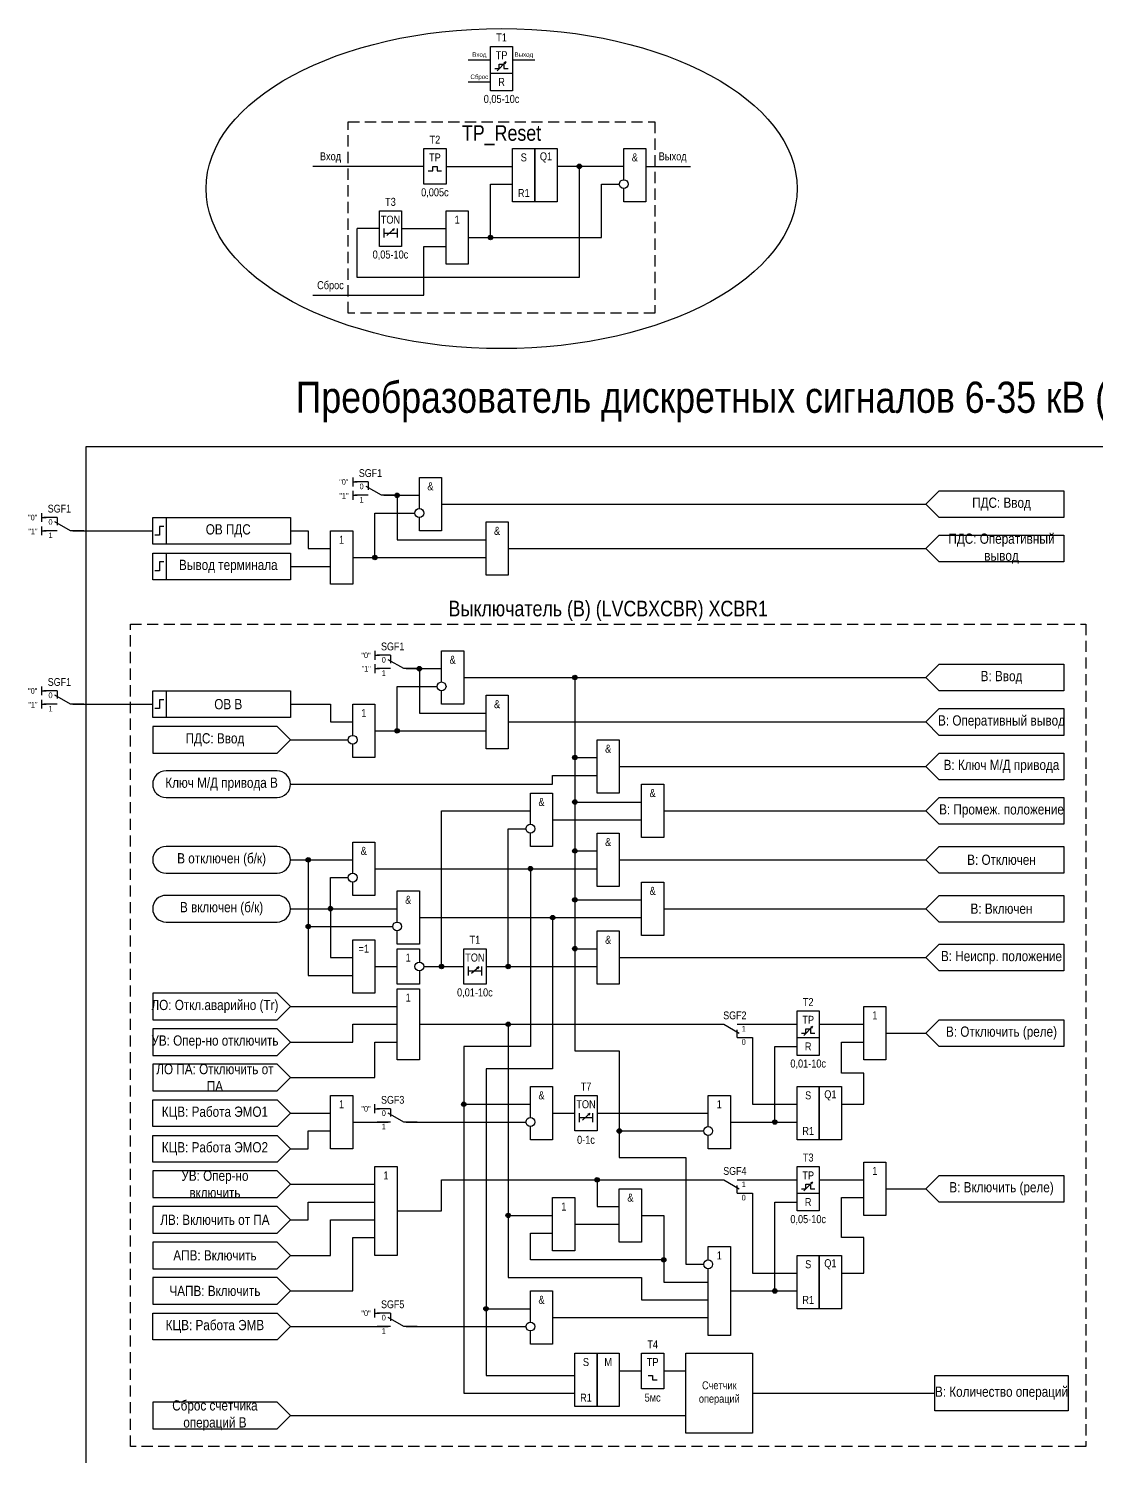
# Model space of a CAD drawing. Header units: millimetres. Extents: x -7300 to 495, y 0 to 1179.
# Drawn here: x -4162.9 to -3922.6, y 857.8 to 1179 of the extents above; entities that cross this region are included whole.
import ezdxf
from ezdxf.enums import TextEntityAlignment as Align

# ---------------------------------------------------------------- set-up
doc = ezdxf.new("R2010")
doc.units = ezdxf.units.MM
doc.linetypes.add('штриховая2', pattern=[0.375, 0.25, -0.125])
doc.layers.add('TEXT', color=7, linetype='Continuous', lineweight=25)
doc.layers.add('Основная', color=7, linetype='Continuous')
doc.styles.add('2.5_Gost_RD', font='ARIALN.TTF', dxfattribs={"height": 2.5})
doc.styles.add('3.5_Gost_RD', font='ARIALN.TTF', dxfattribs={"height": 3.5})
doc.styles.add('Вывод', font='ARIALN.TTF', dxfattribs={"height": 2.5})
doc.styles.add('Компонент', font='ARIALN.TTF', dxfattribs={"height": 3.5})

# ---------------------------------------------------------------- blocks, each defined once
blk = doc.blocks.new('Точка')
at = {"ltscale": 100}
h = blk.add_hatch(color=256, dxfattribs=at)
h.dxf.hatch_style = 1
edge = h.paths.add_edge_path()
edge.add_arc((0, 0), 0.5, 0, 360)
blk.add_circle((0, 0), 0.5, dxfattribs=at)
blk = doc.blocks.new('*U958')
at = {"layer": 'Основная', "color": 0}
blk.add_line((0, 0), (7, 4), dxfattribs=at)
at = {"layer": 'Основная', "ltscale": 0.35}
blk.add_line((6, 6), (6, 2.5), dxfattribs=at)
blk = doc.blocks.new('*U985')
at = {"layer": 'Основная', "color": 0}
for p, q in [((-3, 6), (-9, 6)), ((-3, 0), (-9, 0)), ((9, 0), (3, 0))]:
    blk.add_line(p, q, dxfattribs=at)
at = {"layer": 'Основная', "ltscale": 0.25, "xscale": -1}
blk.add_blockref('*U958', (3, 0), dxfattribs=at)
at = {"layer": 'Основная'}
for tag, height, style, p in [('В1', 2.5, 'Вывод', (-14, 6)), ('ОУ', 3.5, 'Компонент', (-2, 10)), ('В2', 2.5, 'Вывод', (-6, 4)), ('В3', 2.5, 'Вывод', (-6, -2))]:
    blk.add_attdef(tag, text='', height=height, dxfattribs=dict(at, style=style)).set_placement(p, align=Align.MIDDLE_CENTER)
blk = doc.blocks.new('*U1049')
at = {"layer": 'Основная', "color": 0}
for p, q in [((-9, 0), (-3, 0)), ((3, 6), (9, 6)), ((3, 0), (9, 0))]:
    blk.add_line(p, q, dxfattribs=at)
at = {"layer": 'Основная', "ltscale": 0.25}
blk.add_blockref('*U958', (-3, 0), dxfattribs=at)
at = {"layer": 'Основная'}
for tag, height, style, p in [('В2', 2.5, 'Вывод', (6, 8)), ('В1', 2.5, 'Вывод', (14, 6)), ('В3', 2.5, 'Вывод', (6, 2)), ('ОУ', 3.5, 'Компонент', (2, -4))]:
    blk.add_attdef(tag, text='', height=height, dxfattribs=dict(at, style=style)).set_placement(p, align=Align.MIDDLE_CENTER)

msp = doc.modelspace()

# ---------------------------------------------------------------- linework, layer by layer
at = {"ltscale": 100}
for p, q in [((-4057.5, 1169.5), (-4055.5, 1171.5)), ((-4055.5, 1171.5), (-4056.01, 1171.25)), ((-4055.5, 1171.5), (-4055.74, 1171.02)), ((-4054, 1172), (-4049, 1172)), ((-4074, 1148), (-4099, 1148)), ((-4069, 1148), (-4054, 1148)), ((-4029, 1148), (-4044, 1148)), ((-4039, 1148), (-4039, 1123)), ((-4024, 1148), (-4014, 1148)), ((-4059, 1132), (-4059, 1144)), ((-4059, 1144), (-4054, 1144)), ((-4034, 1132), (-4034, 1144)), ((-4034, 1144), (-4030, 1144)), ((-4084, 1134), (-4089, 1134)), ((-4089, 1123), (-4089, 1134)), ((-4079, 1134), (-4079, 1134)), ((-4079, 1134), (-4069, 1134)), ((-4064, 1132), (-4034, 1132)), ((-4039, 1123), (-4089, 1123)), ((-4090, 1078), (-4090, 1076)), ((-4090, 1077), (-4089, 1077)), ((-4090, 1075), (-4090, 1073)), ((-4090, 1074), (-4089, 1074)), ((-4095, 1062), (-4095, 1062)), ((-4085, 1039), (-4085, 1037)), ((-4085, 1038), (-4084, 1038)), ((-4085, 1036), (-4085, 1034)), ((-4085, 1035), (-4084, 1035)), ((-4060, 1025), (-4060, 1025)), ((-4035, 1015), (-4035, 1015)), ((-4025, 1005), (-4025, 1005)), ((-4035, 994), (-4035, 994)), ((-4025, 983), (-4025, 983)), ((-4035, 972), (-4035, 972)), ((-4060, 968), (-4060, 968)), ((-3988.5, 952.5), (-3986.5, 954.5)), ((-3986.5, 954.5), (-3987.01, 954.25)), ((-3986.5, 954.5), (-3986.74, 954.02)), ((-4085, 935), (-4085, 937)), ((-4085, 936), (-4084, 936)), ((-4035, 935), (-4035, 935)), ((-3988.5, 917.5), (-3986.5, 919.5)), ((-3986.5, 919.5), (-3987.01, 919.25)), ((-3986.5, 919.5), (-3986.74, 919.02)), ((-4085, 889), (-4085, 891)), ((-4085, 890), (-4084, 890)), ((-4104, 887), (-4082, 887)), ((-4078, 887), (-4051, 887))]:
    msp.add_line(p, q, dxfattribs=at)
at = {"color": 3, "ltscale": 100}
msp.add_line((-4064, 1167), (-4059, 1167), dxfattribs=at)
at = {"color": 7, "ltscale": 100}
for p, q in [((-4082.3, 1132.46), (-4080.63, 1133.95)), ((-4080.63, 1133.95), (-4081.15, 1133.73)), ((-4080.63, 1133.95), (-4080.89, 1133.48)), ((-4063.3, 966.46), (-4061.63, 967.95)), ((-4061.63, 967.95), (-4062.15, 967.73)), ((-4061.63, 967.95), (-4061.89, 967.48)), ((-4038.3, 933.46), (-4036.63, 934.95)), ((-4036.63, 934.95), (-4037.15, 934.73)), ((-4036.63, 934.95), (-4036.89, 934.48))]:
    msp.add_line(p, q, dxfattribs=at)
at = {"color": 6, "ltscale": 100}
for p, q in [((-4160, 1070), (-4160, 1068)), ((-4160, 1069), (-4159, 1069)), ((-4160, 1067), (-4160, 1065)), ((-4160, 1066), (-4159, 1066)), ((-4160, 1031), (-4160, 1029)), ((-4160, 1030), (-4159, 1030)), ((-4160, 1028), (-4160, 1026)), ((-4160, 1027), (-4159, 1027)), ((-4022.5, 875), (-4021.5, 875))]:
    msp.add_line(p, q, dxfattribs=at)
at = {"ltscale": 100}
for points in [[(-4059, 1175), (-4054, 1175), (-4054, 1165), (-4059, 1165)], [(-4059, 1169), (-4054, 1169), (-4054, 1165), (-4059, 1165)], [(-4074, 1152), (-4069, 1152), (-4069, 1144), (-4074, 1144)], [(-4054, 1152), (-4049, 1152), (-4049, 1140), (-4054, 1140)], [(-4049, 1152), (-4044, 1152), (-4044, 1140), (-4049, 1140)], [(-4084, 1138), (-4079, 1138), (-4079, 1130), (-4084, 1130)], [(-4069, 1138), (-4064, 1138), (-4064, 1126), (-4069, 1126)], [(-4150, 1085), (-3800, 1085), (-3800, 0), (-4150, 0)], [(-4135, 1069), (-4104, 1069), (-4104, 1063), (-4135, 1063)], [(-4135, 1069), (-4132, 1069), (-4132, 1063), (-4135, 1063)], [(-4060, 1068), (-4055, 1068), (-4055, 1056), (-4060, 1056)], [(-4095, 1066), (-4090, 1066), (-4090, 1054), (-4095, 1054)], [(-4135, 1061), (-4104, 1061), (-4104, 1055), (-4135, 1055)], [(-4135, 1061), (-4132, 1061), (-4132, 1055), (-4135, 1055)], [(-4135, 1030), (-4132, 1030), (-4132, 1024), (-4135, 1024)], [(-4135, 1030), (-4104, 1030), (-4104, 1024), (-4135, 1024)], [(-4060, 1029), (-4055, 1029), (-4055, 1017), (-4060, 1017)], [(-4135, 1022), (-4135, 1016), (-4107, 1016), (-4104, 1019), (-4107, 1022)], [(-4035, 1019), (-4030, 1019), (-4030, 1007), (-4035, 1007)], [(-4025, 1009), (-4020, 1009), (-4020, 997), (-4025, 997)], [(-4035, 998), (-4030, 998), (-4030, 986), (-4035, 986)], [(-4025, 987), (-4020, 987), (-4020, 975), (-4025, 975)], [(-4090, 974), (-4085, 974), (-4085, 962), (-4090, 962)], [(-4035, 976), (-4030, 976), (-4030, 964), (-4035, 964)], [(-4065, 972), (-4060, 972), (-4060, 964), (-4065, 964)], [(-4135, 962), (-4135, 956), (-4107, 956), (-4104, 959), (-4107, 962)], [(-4080, 963), (-4075, 963), (-4075, 947), (-4080, 947)], [(-3990, 958), (-3985, 958), (-3985, 948), (-3990, 948)], [(-3975, 959), (-3970, 959), (-3970, 947), (-3975, 947)], [(-4135, 954), (-4135, 948), (-4107, 948), (-4104, 951), (-4107, 954)], [(-3990, 952), (-3985, 952), (-3985, 948), (-3990, 948)], [(-4135, 946), (-4135, 940), (-4107, 940), (-4104, 943), (-4107, 946)], [(-4135, 938), (-4107, 938), (-4104, 935), (-4107, 932), (-4135, 932)], [(-4095, 939), (-4090, 939), (-4090, 927), (-4095, 927)], [(-4040, 939), (-4035, 939), (-4035, 931), (-4040, 931)], [(-3990, 941), (-3985, 941), (-3985, 929), (-3990, 929)], [(-3985, 941), (-3980, 941), (-3980, 929), (-3985, 929)], [(-4135, 930), (-4107, 930), (-4104, 927), (-4107, 924), (-4135, 924)], [(-4135, 922), (-4135, 916), (-4107, 916), (-4104, 919), (-4107, 922)], [(-4085, 923), (-4080, 923), (-4080, 903), (-4085, 903)], [(-3990, 923), (-3985, 923), (-3985, 913), (-3990, 913)], [(-3975, 924), (-3970, 924), (-3970, 912), (-3975, 912)], [(-4045, 916), (-4040, 916), (-4040, 904), (-4045, 904)], [(-4030, 918), (-4025, 918), (-4025, 906), (-4030, 906)], [(-3990, 917), (-3985, 917), (-3985, 913), (-3990, 913)], [(-4135, 914), (-4135, 908), (-4107, 908), (-4104, 911), (-4107, 914)], [(-4135, 906), (-4135, 900), (-4107, 900), (-4104, 903), (-4107, 906)], [(-3990, 903), (-3985, 903), (-3985, 891), (-3990, 891)], [(-3985, 903), (-3980, 903), (-3980, 891), (-3985, 891)], [(-4135, 898), (-4135, 892), (-4107, 892), (-4104, 895), (-4107, 898)], [(-4135, 890), (-4107, 890), (-4104, 887), (-4107, 884), (-4135, 884)]]:
    msp.add_lwpolyline(points, close=True, dxfattribs=at)
for points in [[(-4064, 1172), (-4059, 1172)], [(-4058, 1170), (-4057, 1170), (-4057, 1171), (-4056, 1171), (-4056, 1170), (-4055, 1170)], [(-4029, 1145), (-4029, 1152), (-4024, 1152), (-4024, 1140), (-4029, 1140), (-4029, 1143)], [(-4073, 1147), (-4072, 1147), (-4072, 1148), (-4071, 1148), (-4071, 1147), (-4070, 1147)], [(-4083, 1134), (-4083, 1132)], [(-4080, 1134), (-4080, 1132)], [(-4083, 1133), (-4080, 1133)], [(-4099, 1119), (-4074, 1119), (-4074, 1130), (-4069, 1130)], [(-4075, 1071), (-4075, 1078), (-4070, 1078), (-4070, 1066), (-4075, 1066), (-4075, 1069)], [(-4083, 1074), (-4075, 1074)], [(-4083, 1074), (-4080, 1074), (-4080, 1064), (-4060, 1064)], [(-3961, 1072), (-3958, 1075), (-3930, 1075), (-3930, 1069), (-3958, 1069), (-3961, 1072)], [(-4090, 1060), (-4085, 1060), (-4085, 1070), (-4076, 1070)], [(-4070, 1072), (-3961, 1072)], [(-4104, 1066), (-4100, 1066), (-4100, 1062), (-4095, 1062)], [(-3961, 1062), (-3958, 1065), (-3930, 1065), (-3930, 1059), (-3958, 1059), (-3961, 1062)], [(-4055, 1062), (-3961, 1062)], [(-4104, 1058), (-4095, 1058)], [(-4090, 1060), (-4060, 1060)], [(-4070, 1032), (-4070, 1039), (-4065, 1039), (-4065, 1027), (-4070, 1027), (-4070, 1030)], [(-4078, 1035), (-4070, 1035)], [(-4078, 1035), (-4075, 1035), (-4075, 1025), (-4060, 1025)], [(-3961, 1033), (-3958, 1036), (-3930, 1036), (-3930, 1030), (-3958, 1030), (-3961, 1033)], [(-4065, 1033), (-3961, 1033)], [(-4065, 1033), (-4040, 1033), (-4040, 1015), (-4035, 1015)], [(-4065, 1033), (-4040, 1033), (-4040, 1005), (-4025, 1005)], [(-4065, 1033), (-4040, 1033), (-4040, 994), (-4035, 994)], [(-4065, 1033), (-4040, 1033), (-4040, 983), (-4025, 983)], [(-4065, 1033), (-4040, 1033), (-4040, 972), (-4035, 972)], [(-4065, 1033), (-4040, 1033), (-4040, 949), (-4030, 949), (-4030, 931), (-4011, 931)], [(-4065, 1033), (-4040, 1033), (-4040, 949), (-4040, 949), (-4030, 949), (-4030, 925), (-4015, 925), (-4015, 901), (-4011, 901)], [(-4085, 1021), (-4080, 1021), (-4080, 1031), (-4071, 1031)], [(-4104, 1027), (-4095, 1027), (-4095, 1023), (-4090, 1023)], [(-4090, 1020), (-4090, 1027), (-4085, 1027), (-4085, 1015), (-4090, 1015), (-4090, 1018)], [(-3961, 1023), (-3958, 1026), (-3930, 1026), (-3930, 1020), (-3958, 1020), (-3961, 1023)], [(-4055, 1023), (-3961, 1023)], [(-4104, 1019), (-4091, 1019)], [(-4085, 1021), (-4060, 1021)], [(-3961, 1013), (-3958, 1016), (-3930, 1016), (-3930, 1010), (-3958, 1010), (-3961, 1013)], [(-4030, 1013), (-3961, 1013)], [(-4104, 1009), (-4045, 1009), (-4045, 1011), (-4035, 1011)], [(-4050, 1000), (-4050, 1007), (-4045, 1007), (-4045, 995), (-4050, 995), (-4050, 998)], [(-3961, 1003), (-3958, 1006), (-3930, 1006), (-3930, 1000), (-3958, 1000), (-3961, 1003)], [(-4074, 968), (-4070, 968), (-4070, 1003), (-4050, 1003)], [(-4020, 1003), (-3961, 1003)], [(-4045, 1001), (-4025, 1001)], [(-4090, 989), (-4090, 996), (-4085, 996), (-4085, 984), (-4090, 984), (-4090, 987)], [(-4060, 968), (-4055, 968), (-4055, 999), (-4051, 999)], [(-3961, 992), (-3958, 995), (-3930, 995), (-3930, 989), (-3958, 989), (-3961, 992)], [(-4104, 992), (-4090, 992)], [(-4104, 992), (-4100, 992), (-4100, 977), (-4081, 977)], [(-4104, 992), (-4100, 992), (-4100, 966), (-4090, 966)], [(-4085, 990), (-4035, 990)], [(-4085, 990), (-4050, 990), (-4050, 950), (-4065, 950), (-4065, 937), (-4050, 937)], [(-4030, 992), (-3961, 992)], [(-4104, 981), (-4095, 981), (-4095, 988), (-4091, 988)], [(-4080, 978), (-4080, 985), (-4075, 985), (-4075, 973), (-4080, 973), (-4080, 976)], [(-3961, 981), (-3958, 984), (-3930, 984), (-3930, 978), (-3958, 978), (-3961, 981)], [(-4104, 981), (-4080, 981)], [(-4104, 981), (-4095, 981), (-4095, 970), (-4090, 970)], [(-4020, 981), (-3961, 981)], [(-4075, 979), (-4025, 979)], [(-4075, 979), (-4045, 979), (-4045, 945), (-4060, 945), (-4060, 891), (-4050, 891)], [(-4075, 967), (-4075, 964), (-4080, 964), (-4080, 972), (-4075, 972), (-4075, 969)], [(-3961, 970), (-3958, 973), (-3930, 973), (-3930, 967), (-3958, 967), (-3961, 970)], [(-4085, 968), (-4080, 968)], [(-4074, 968), (-4065, 968)], [(-4064, 968), (-4064, 966)], [(-4064, 967), (-4061, 967)], [(-4061, 968), (-4061, 966)], [(-4060, 968), (-4035, 968)], [(-4030, 970), (-3961, 970)], [(-4104, 959), (-4080, 959)], [(-4104, 951), (-4090, 951), (-4090, 955), (-4080, 955)], [(-4075, 955), (-4055, 955), (-4055, 912), (-4045, 912)], [(-4075, 955), (-4007, 955)], [(-4075, 955), (-4055, 955), (-4055, 898), (-4025, 898), (-4025, 893), (-4010, 893)], [(-4003, 955), (-3990, 955)], [(-3985, 955), (-3975, 955)], [(-3961, 953), (-3958, 956), (-3930, 956), (-3930, 950), (-3958, 950), (-3961, 953)], [(-4104, 943), (-4085, 943), (-4085, 951), (-4080, 951)], [(-4003, 952), (-4000, 952), (-4000, 937), (-3990, 937)], [(-3989, 953), (-3988, 953), (-3988, 954), (-3987, 954), (-3987, 953), (-3986, 953)], [(-3980, 937), (-3975, 937), (-3975, 944), (-3980, 944), (-3980, 951), (-3975, 951)], [(-3970, 953), (-3961, 953)], [(-4005, 933), (-3995, 933), (-3995, 950), (-3990, 950)], [(-4050, 934), (-4050, 941), (-4045, 941), (-4045, 929), (-4050, 929), (-4050, 932)], [(-4010, 932), (-4010, 939), (-4005, 939), (-4005, 927), (-4010, 927), (-4010, 930)], [(-4104, 935), (-4095, 935)], [(-4045, 935), (-4040, 935)], [(-4039, 935), (-4039, 933)], [(-4036, 935), (-4036, 933)], [(-4035, 935), (-4010, 935)], [(-4090, 933), (-4082, 933)], [(-4078, 933), (-4051, 933)], [(-4039, 934), (-4036, 934)], [(-4005, 933), (-3990, 933)], [(-4104, 927), (-4100, 927), (-4100, 931), (-4095, 931)], [(-4104, 919), (-4085, 919)], [(-4080, 913), (-4070, 913), (-4070, 920), (-4035, 920), (-4035, 914), (-4030, 914)], [(-4080, 913), (-4070, 913), (-4070, 920), (-4007, 920)], [(-4003, 920), (-3990, 920)], [(-3989, 918), (-3988, 918), (-3988, 919), (-3987, 919), (-3987, 918), (-3986, 918)], [(-3985, 920), (-3975, 920)], [(-3961, 918), (-3958, 921), (-3930, 921), (-3930, 915), (-3958, 915), (-3961, 918)], [(-4003, 917), (-4000, 917), (-4000, 899), (-3990, 899)], [(-3980, 899), (-3975, 899), (-3975, 907), (-3980, 907), (-3980, 916), (-3975, 916)], [(-3970, 918), (-3961, 918)], [(-4104, 911), (-4100, 911), (-4100, 915), (-4085, 915)], [(-4005, 895), (-3995, 895), (-3995, 915), (-3990, 915)], [(-4104, 903), (-4095, 903), (-4095, 911), (-4085, 911)], [(-4025, 912), (-4020, 912), (-4020, 902), (-4050, 902), (-4050, 908), (-4045, 908)], [(-4040, 910), (-4030, 910)], [(-4025, 912), (-4020, 912), (-4020, 897), (-4010, 897)], [(-4104, 895), (-4090, 895), (-4090, 907), (-4085, 907)], [(-4010, 902), (-4010, 905), (-4005, 905), (-4005, 885), (-4010, 885), (-4010, 900)], [(-4050, 888), (-4050, 895), (-4045, 895), (-4045, 883), (-4050, 883), (-4050, 886)], [(-4005, 895), (-3990, 895)], [(-4045, 889), (-4010, 889)]]:
    msp.add_lwpolyline(points, dxfattribs=at)
at = {"linetype": 'штриховая2', "ltscale": 10}
for points in [[(-4091, 1158), (-4022, 1158), (-4022, 1115), (-4091, 1115)], [(-3925, 860), (-4140, 860), (-4140, 1045), (-3925, 1045)]]:
    msp.add_lwpolyline(points, close=True, dxfattribs=at)
at = {"lineweight": 30, "ltscale": 100}
for points in [[(-4132.5, 1067), (-4133.5, 1067), (-4133.5, 1065), (-4134.5, 1065)], [(-4132.5, 1059), (-4133.5, 1059), (-4133.5, 1057), (-4134.5, 1057)], [(-4132.5, 1028), (-4133.5, 1028), (-4133.5, 1026), (-4134.5, 1026)]]:
    msp.add_lwpolyline(points, dxfattribs=at)
at = {"color": 6, "ltscale": 100}
for points in [[(-4153, 1066), (-4135, 1066)], [(-4153, 1027), (-4135, 1027)], [(-4085, 990), (-4050, 990), (-4050, 950), (-4065, 950), (-4065, 937), (-4065, 937), (-4065, 872), (-4040, 872)], [(-4075, 979), (-4045, 979), (-4045, 945), (-4060, 945), (-4060, 876), (-4040, 876)], [(-4030, 877), (-4025, 877)], [(-4020, 877), (-4015, 877)], [(-4023.5, 876), (-4022.5, 876)], [(-4022.5, 876), (-4022.5, 875)], [(-4000, 872), (-3959, 872)], [(-4104, 867), (-4015, 867)]]:
    msp.add_lwpolyline(points, dxfattribs=at)
at = {"ltscale": 100}
for points in [[(-4132, 1006), (-4107, 1006, 1), (-4107, 1012), (-4132, 1012, 1)], [(-4132, 989), (-4107, 989, 1), (-4107, 995), (-4132, 995, 1)], [(-4132, 978), (-4107, 978, 1), (-4107, 984), (-4132, 984, 1)]]:
    msp.add_lwpolyline(points, format="xyb", close=True, dxfattribs=at)
at = {"color": 6, "ltscale": 100}
for points in [[(-4040, 881), (-4035, 881), (-4035, 869), (-4040, 869)], [(-4035, 881), (-4030, 881), (-4030, 869), (-4035, 869)], [(-4025, 881), (-4020, 881), (-4020, 873), (-4025, 873)], [(-4015, 881), (-4000, 881), (-4000, 863), (-4015, 863)], [(-3959, 876), (-3929, 876), (-3929, 868), (-3959, 868)], [(-4135, 870), (-4135, 864), (-4107, 864), (-4104, 867), (-4107, 870)]]:
    msp.add_lwpolyline(points, close=True, dxfattribs=at)
at = {"ltscale": 100}
for centre in [(-4029, 1144), (-4090, 1019), (-4050, 999), (-4090, 988), (-4080, 977), (-4010, 931), (-4010, 901)]:
    msp.add_circle(centre, 1, dxfattribs=at)
for centre in [(-4075, 1070), (-4070, 1031), (-4075, 968), (-4050, 933), (-4050, 887)]:
    msp.add_circle(centre, 1)
at = {"color": 3, "ltscale": 100}
msp.add_ellipse((-4056.5, 1143), major_axis=(-66.5, 0), ratio=0.541353, dxfattribs=at)

# ---------------------------------------------------------------- block references
at = {"color": 2, "ltscale": 100}
for p in [(-4039, 1148), (-4059, 1132), (-4100, 992), (-4050, 990), (-4095, 981), (-4100, 977), (-4045, 979), (-4070, 968), (-4055, 968)]:
    msp.add_blockref('Точка', p, dxfattribs=at)
at = {"ltscale": 100}
for p in [(-4080, 1074), (-4085, 1060), (-4075, 1035), (-4040, 1033), (-4080, 1021), (-4040, 1015), (-4040, 1005), (-4040, 994), (-4040, 983), (-4040, 972), (-4055, 955), (-4065, 937), (-3995, 933), (-4030, 931), (-4035, 920), (-4055, 912), (-4020, 902), (-3995, 895), (-4060, 891)]:
    msp.add_blockref('Точка', p, dxfattribs=at)
at = {"ltscale": 100, "xscale": 0.5, "yscale": 0.5, "zscale": 0.5}
msp.add_blockref('*U985', (-4080, 933), dxfattribs=at).add_auto_attribs({'ОУ': 'SGF3', 'В1': '"0"', 'В2': '0', 'В3': '1'})
at = {"layer": 'Основная', "ltscale": 0.25, "xscale": 0.5, "yscale": 0.5, "zscale": 0.5}
for p, values in [((-4085, 1074), {'ОУ': 'SGF1', 'В1': '"0"', 'В2': '0', 'В3': '1'}), ((-4080, 1035), {'ОУ': 'SGF1', 'В1': '"0"', 'В2': '0', 'В3': '1'}), ((-4080, 887), {'ОУ': 'SGF5', 'В1': '"0"', 'В2': '0', 'В3': '1'})]:
    msp.add_blockref('*U985', p, dxfattribs=at).add_auto_attribs(values)
at = {"layer": 'Основная', "color": 6, "ltscale": 0.25, "xscale": 0.5, "yscale": 0.5, "zscale": 0.5}
for p in [(-4155, 1066), (-4155, 1027)]:
    msp.add_blockref('*U985', p, dxfattribs=at).add_auto_attribs({'ОУ': 'SGF1', 'В1': '"0"', 'В2': '0', 'В3': '1'})
at = {"layer": 'Основная', "ltscale": 0.25}
ref = msp.add_blockref('*U1049', (-4005, 955), dxfattribs=dict(at, xscale=-0.5, yscale=0.5, zscale=0.5, rotation=180))
ref.add_attrib('ОУ', 'SGF2', dxfattribs={"height": 1.75, "style": 'Компонент'}).set_placement((-4004, 957), align=Align.MIDDLE_CENTER)
ref.add_attrib('В2', '0', dxfattribs={"height": 1.25, "style": 'Вывод'}).set_placement((-4002, 951), align=Align.MIDDLE_CENTER)
ref.add_attrib('В3', '1', dxfattribs={"height": 1.25, "style": 'Вывод'}).set_placement((-4002, 954), align=Align.MIDDLE_CENTER)
ref = msp.add_blockref('*U1049', (-4005, 920), dxfattribs=dict(at, xscale=-0.5, yscale=0.5, zscale=0.5, rotation=180))
ref.add_attrib('ОУ', 'SGF4', dxfattribs={"height": 1.75, "style": 'Компонент'}).set_placement((-4004, 922), align=Align.MIDDLE_CENTER)
ref.add_attrib('В2', '0', dxfattribs={"height": 1.25, "style": 'Вывод'}).set_placement((-4002, 916), align=Align.MIDDLE_CENTER)
ref.add_attrib('В3', '1', dxfattribs={"height": 1.25, "style": 'Вывод'}).set_placement((-4002, 919), align=Align.MIDDLE_CENTER)

# ---------------------------------------------------------------- texts
at = {"ltscale": 100, "attachment_point": 5}
for s, insert, char_height, width, style in [('T1', (-4056.5, 1177), 1.8, 5, '2.5_Gost_RD'), ('Вход', (-4061.5, 1173), 1, 5, '2.5_Gost_RD'), ('TP', (-4056.5, 1173), 1.8, 5, '2.5_Gost_RD'), ('Выход', (-4051.5, 1173), 1, 5, '2.5_Gost_RD'), ('Сброс', (-4061.5, 1168), 1, 5, '2.5_Gost_RD'), ('R', (-4056.5, 1167), 1.8, 5, '2.5_Gost_RD'), ('0,05-10с', (-4056.5, 1163), 1.8, 5, '2.5_Gost_RD'), ('T2', (-4071.5, 1154), 1.8, 5, '2.5_Gost_RD'), ('Вход', (-4095, 1150), 1.8, 8, '2.5_Gost_RD'), ('TP', (-4071.5, 1150), 1.8, 5, '2.5_Gost_RD'), ('S', (-4051.5, 1150), 1.8, 5, '2.5_Gost_RD'), ('Q1', (-4046.5, 1150), 1.8, 5, '2.5_Gost_RD'), ('&', (-4026.5, 1150), 1.8, 5, '2.5_Gost_RD'), ('Выход', (-4018, 1150), 1.8, 8, '2.5_Gost_RD'), ('T3', (-4081.5, 1140), 1.8, 5, '2.5_Gost_RD'), ('0,005с', (-4071.5, 1142), 1.8, 5, '2.5_Gost_RD'), ('R1', (-4051.5, 1142), 1.8, 5, '2.5_Gost_RD'), ('TON', (-4081.5, 1136), 1.8, 5, '2.5_Gost_RD'), ('1', (-4066.5, 1136), 1.8, 5, '2.5_Gost_RD'), ('0,05-10с', (-4081.5, 1128), 1.8, 5, '2.5_Gost_RD'), ('Сброс', (-4095, 1121), 1.8, 8, '2.5_Gost_RD'), ('{\\C3;Преобразователь дискретных сигналов 6-35 кВ (ПДС 6-35 кВ) (IO)}', (-3979, 1095), 7, 340, '3.5_Gost_RD'), ('&', (-4072.5, 1076), 1.8, 5, '2.5_Gost_RD'), ('ПДС: Ввод', (-3944, 1072), 2.3, 28, '2.5_Gost_RD'), ('&', (-4057.5, 1066), 1.8, 5, '2.5_Gost_RD'), ('1', (-4092.5, 1064), 1.8, 5, '2.5_Gost_RD'), ('ПДС: Оперативный вывод', (-3944, 1062), 2.3, 28, '2.5_Gost_RD'), ('&', (-4067.5, 1037), 1.8, 5, '2.5_Gost_RD'), ('В: Ввод', (-3944, 1033), 2.3, 28, '2.5_Gost_RD'), ('&', (-4057.5, 1027), 1.8, 5, '2.5_Gost_RD'), ('1', (-4087.5, 1025), 1.8, 5, '2.5_Gost_RD'), ('В: Оперативный вывод', (-3944, 1023), 2.3, 28, '2.5_Gost_RD'), ('&', (-4032.5, 1017), 1.8, 5, '2.5_Gost_RD'), ('&', (-4047.5, 1005), 1.8, 5, '2.5_Gost_RD'), ('&', (-4022.5, 1007), 1.8, 5, '2.5_Gost_RD'), ('&', (-4032.5, 996), 1.8, 5, '2.5_Gost_RD'), ('&', (-4087.5, 994), 1.8, 5, '2.5_Gost_RD'), ('&', (-4077.5, 983), 1.8, 5, '2.5_Gost_RD'), ('&', (-4022.5, 985), 1.8, 5, '2.5_Gost_RD'), ('T1', (-4062.5, 974), 1.8, 5, '2.5_Gost_RD'), ('&', (-4032.5, 974), 1.8, 5, '2.5_Gost_RD'), ('=1', (-4087.5, 972), 1.8, 5, '2.5_Gost_RD'), ('1', (-4077.5, 970), 1.8, 5, '2.5_Gost_RD'), ('TON', (-4062.5, 970), 1.8, 5, '2.5_Gost_RD'), ('1', (-4077.5, 961), 1.8, 5, '2.5_Gost_RD'), ('0,01-10с', (-4062.5, 962), 1.8, 5, '2.5_Gost_RD'), ('T2', (-3987.5, 960), 1.8, 5, '2.5_Gost_RD'), ('1', (-3972.5, 957), 1.8, 5, '2.5_Gost_RD'), ('TP', (-3987.5, 956), 1.8, 5, '2.5_Gost_RD'), ('R', (-3987.5, 950), 1.8, 5, '2.5_Gost_RD'), ('0,01-10с', (-3987.5, 946), 1.8, 5, '2.5_Gost_RD'), ('T7', (-4037.5, 941), 1.8, 5, '2.5_Gost_RD'), ('&', (-4047.5, 939), 1.8, 5, '2.5_Gost_RD'), ('S', (-3987.5, 939), 1.8, 5, '2.5_Gost_RD'), ('Q1', (-3982.5, 939), 1.8, 5, '2.5_Gost_RD'), ('1', (-4092.5, 937), 1.8, 5, '2.5_Gost_RD'), ('TON', (-4037.5, 937), 1.8, 5, '2.5_Gost_RD'), ('1', (-4007.5, 937), 1.8, 5, '2.5_Gost_RD'), ('R1', (-3987.5, 931), 1.8, 5, '2.5_Gost_RD'), ('0-1с', (-4037.5, 929), 1.8, 5, '2.5_Gost_RD'), ('T3', (-3987.5, 925), 1.8, 5, '2.5_Gost_RD'), ('1', (-3972.5, 922), 1.8, 5, '2.5_Gost_RD'), ('1', (-4082.5, 921), 1.8, 5, '2.5_Gost_RD'), ('TP', (-3987.5, 921), 1.8, 5, '2.5_Gost_RD'), ('&', (-4027.5, 916), 1.8, 5, '2.5_Gost_RD'), ('R', (-3987.5, 915), 1.8, 5, '2.5_Gost_RD'), ('1', (-4042.5, 914), 1.8, 5, '2.5_Gost_RD'), ('0,05-10с', (-3987.5, 911), 1.8, 5, '2.5_Gost_RD'), ('1', (-4007.5, 903), 1.8, 5, '2.5_Gost_RD'), ('S', (-3987.5, 901), 1.8, 5, '2.5_Gost_RD'), ('Q1', (-3982.5, 901), 1.8, 5, '2.5_Gost_RD'), ('&', (-4047.5, 893), 1.8, 5, '2.5_Gost_RD'), ('R1', (-3987.5, 893), 1.8, 5, '2.5_Gost_RD')]:
    msp.add_mtext(s, dxfattribs=dict(at, insert=insert, char_height=char_height, width=width, style=style))
at = {"color": 30, "ltscale": 100, "char_height": 3.5, "attachment_point": 5, "style": '3.5_Gost_RD'}
for s, insert, width in [('{\\C3;ТР_Reset}', (-4056.5, 1155), 69), ('Выключатель (В) (LVCBXCBR) {\\C6;XCBR1}', (-4032.5, 1048), 215)]:
    msp.add_mtext(s, dxfattribs=dict(at, insert=insert, width=width))
at = {"ltscale": 100, "char_height": 1.25, "attachment_point": 1, "style": '3.5_Gost_RD'}
for insert in [(-4093, 1074.5), (-4088, 1035.6)]:
    msp.add_mtext_dynamic_manual_height_columns('"1"', width=2, gutter_width=17.5, heights=[0], dxfattribs=dict(at, insert=insert))
at = {"color": 6, "ltscale": 100, "char_height": 1.25, "attachment_point": 1, "style": '3.5_Gost_RD'}
for insert in [(-4163, 1066.5), (-4163, 1027.5)]:
    msp.add_mtext_dynamic_manual_height_columns('"1"', width=2, gutter_width=17.5, heights=[0], dxfattribs=dict(at, insert=insert))
at = {"color": 0, "ltscale": 100, "char_height": 2.3, "width": 28, "attachment_point": 5, "style": '2.5_Gost_RD'}
for s, insert in [('{\\C256;ОВ ПДС}', (-4118, 1066)), ('{\\C256;Вывод терминала}', (-4118, 1058)), ('{\\C256;ОВ В}', (-4118, 1027))]:
    msp.add_mtext(s, dxfattribs=dict(at, insert=insert))
at = {"color": 6, "ltscale": 100, "char_height": 1.8, "width": 5, "attachment_point": 5, "style": '2.5_Gost_RD'}
for s, insert in [('T4', (-4022.5, 883)), ('S', (-4037.5, 879)), ('М', (-4032.5, 879)), ('TP', (-4022.5, 879)), ('R1', (-4037.5, 871)), ('5мс', (-4022.5, 871))]:
    msp.add_mtext(s, dxfattribs=dict(at, insert=insert))
at = {"layer": 'TEXT', "ltscale": 100, "char_height": 2.3, "attachment_point": 5, "style": '2.5_Gost_RD'}
for s, insert, width in [('ПДС: Ввод', (-4121, 1019), 28), ('Ключ М/Д привода В', (-4119.5, 1009), 31), ('В: Промеж. положение', (-3944, 1003), 28), ('В отключен (б/к)', (-4119.5, 992), 31), ('В: Отключен', (-3944, 992), 28), ('В включен (б/к)', (-4119.5, 981), 31), ('В: Включен', (-3944, 981), 28), ('В: Неиспр. положение', (-3944, 970), 28), ('ЛО: Откл.аварийно (Tr)', (-4121, 959), 28), ('В: Отключить (реле)', (-3944, 953), 28), ('УВ: Опер-но отключить', (-4121, 951), 28), ('ЛО ПА: Отключить от ПА', (-4121, 943), 28), ('КЦВ: Работа ЭМО1', (-4121, 935), 28), ('КЦВ: Работа ЭМО2', (-4121, 927), 28), ('УВ: Опер-но \\Pвключить', (-4121, 919), 28), ('В: Включить (реле)', (-3944, 918), 28), ('ЛВ: Включить от ПА', (-4121, 911), 28), ('АПВ: Включить', (-4121, 903), 28), ('ЧАПВ: Включить', (-4121, 895), 28), ('КЦВ: Работа ЭМВ', (-4121, 887), 28)]:
    msp.add_mtext(s, dxfattribs=dict(at, insert=insert, width=width))
at = {"layer": 'TEXT', "color": 30, "ltscale": 100, "insert": (-3944, 1013), "char_height": 2.3, "width": 28, "attachment_point": 5, "style": '2.5_Gost_RD'}
msp.add_mtext('{\\C256;В: Ключ М/Д привода}', dxfattribs=at)
at = {"layer": 'TEXT', "color": 6, "ltscale": 100, "attachment_point": 5, "style": '2.5_Gost_RD'}
for s, insert, char_height, width in [('Счетчик^Jопераций', (-4007.5, 872), 1.8, 15), ('Сброс счетчика операций В', (-4121, 867), 2.3, 28), ('В: Количество операций', (-3944, 872), 2.3, 30)]:
    msp.add_mtext(s, dxfattribs=dict(at, insert=insert, char_height=char_height, width=width))

doc.saveas('drawing.dxf')
